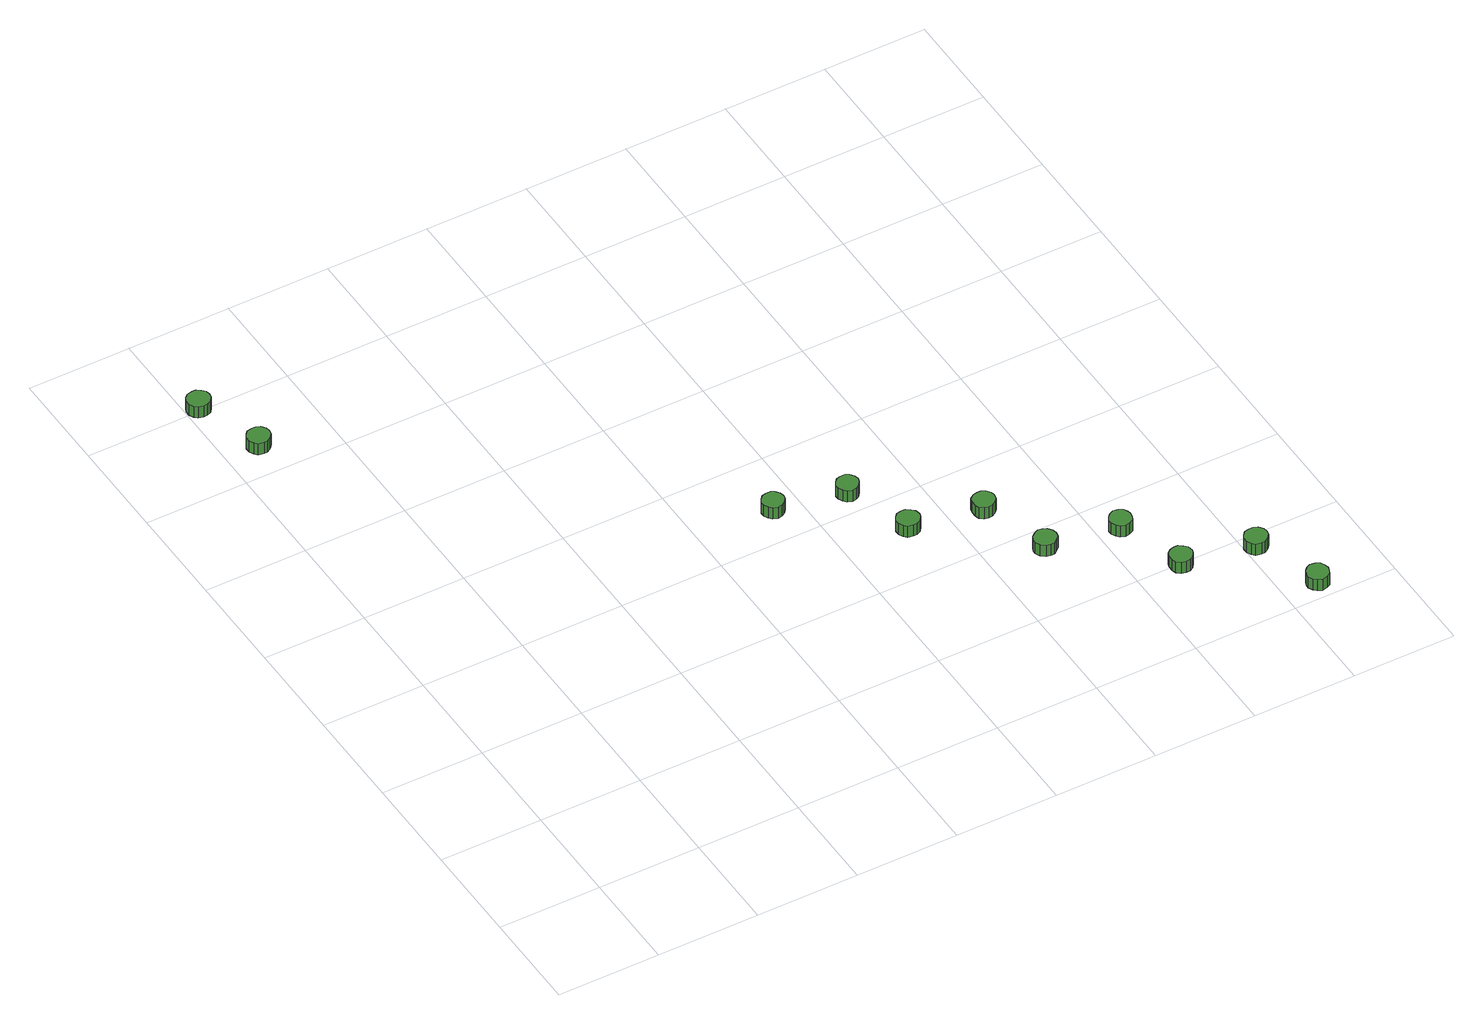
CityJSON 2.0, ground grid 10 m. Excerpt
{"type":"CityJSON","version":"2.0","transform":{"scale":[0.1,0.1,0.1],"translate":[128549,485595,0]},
"CityObjects":{
"tree1":{"type":"SolitaryVegetationObject","attributes":{"function":"something"},"geometry":[{"type":"MultiSurface","lod":"1","boundaries":[[[0,1,2,3,4,5,6,7,8,9,10,11,12,13,14]],[[15,16,17,18,19,20,21,22,23,24,25,26,27,28,29]],[[0,29,28,1]],[[1,28,27,2]],[[2,27,26,3]],[[3,26,25,4]],[[4,25,24,5]],[[5,24,23,6]],[[6,23,22,7]],[[7,22,21,8]],[[8,21,20,9]],[[9,20,19,10]],[[10,19,18,11]],[[11,18,17,12]],[[12,17,16,13]],[[13,16,15,14]],[[14,15,29,0]]]}]},
"tree2":{"type":"SolitaryVegetationObject","attributes":{"function":"something"},"geometry":[{"type":"MultiSurface","lod":"1","boundaries":[[[30,31,32,33,34,35,36,37,38,39,40,41,42,43,44]],[[45,46,47,48,49,50,51,52,53,54,55,56,57,58,59]],[[30,59,58,31]],[[31,58,57,32]],[[32,57,56,33]],[[33,56,55,34]],[[34,55,54,35]],[[35,54,53,36]],[[36,53,52,37]],[[37,52,51,38]],[[38,51,50,39]],[[39,50,49,40]],[[40,49,48,41]],[[41,48,47,42]],[[42,47,46,43]],[[43,46,45,44]],[[44,45,59,30]]]}]},
"tree3":{"type":"SolitaryVegetationObject","attributes":{"function":"something"},"geometry":[{"type":"MultiSurface","lod":"1","boundaries":[[[60,61,62,63,64,65,66,67,68,69,70,71,72,73,74]],[[75,76,77,78,79,80,81,82,83,84,85,86,87,88,89]],[[60,89,88,61]],[[61,88,87,62]],[[62,87,86,63]],[[63,86,85,64]],[[64,85,84,65]],[[65,84,83,66]],[[66,83,82,67]],[[67,82,81,68]],[[68,81,80,69]],[[69,80,79,70]],[[70,79,78,71]],[[71,78,77,72]],[[72,77,76,73]],[[73,76,75,74]],[[74,75,89,60]]]}]},
"tree4":{"type":"SolitaryVegetationObject","attributes":{"function":"something"},"geometry":[{"type":"MultiSurface","lod":"1","boundaries":[[[90,91,92,93,94,95,96,97,98,99,100,101,102,103,104]],[[105,106,107,108,109,110,111,112,113,114,115,116,117,118,119]],[[90,119,118,91]],[[91,118,117,92]],[[92,117,116,93]],[[93,116,115,94]],[[94,115,114,95]],[[95,114,113,96]],[[96,113,112,97]],[[97,112,111,98]],[[98,111,110,99]],[[99,110,109,100]],[[100,109,108,101]],[[101,108,107,102]],[[102,107,106,103]],[[103,106,105,104]],[[104,105,119,90]]]}]},
"tree5":{"type":"SolitaryVegetationObject","attributes":{"function":"something"},"geometry":[{"type":"MultiSurface","lod":"1","boundaries":[[[120,121,122,123,124,125,126,127,128,129,130,131,132,133,134]],[[135,136,137,138,139,140,141,142,143,144,145,146,147,148,149]],[[120,149,148,121]],[[121,148,147,122]],[[122,147,146,123]],[[123,146,145,124]],[[124,145,144,125]],[[125,144,143,126]],[[126,143,142,127]],[[127,142,141,128]],[[128,141,140,129]],[[129,140,139,130]],[[130,139,138,131]],[[131,138,137,132]],[[132,137,136,133]],[[133,136,135,134]],[[134,135,149,120]]]}]},
"tree6":{"type":"SolitaryVegetationObject","attributes":{"function":"something"},"geometry":[{"type":"MultiSurface","lod":"1","boundaries":[[[150,151,152,153,154,155,156,157,158,159,160,161,162,163,164]],[[165,166,167,168,169,170,171,172,173,174,175,176,177,178,179]],[[150,179,178,151]],[[151,178,177,152]],[[152,177,176,153]],[[153,176,175,154]],[[154,175,174,155]],[[155,174,173,156]],[[156,173,172,157]],[[157,172,171,158]],[[158,171,170,159]],[[159,170,169,160]],[[160,169,168,161]],[[161,168,167,162]],[[162,167,166,163]],[[163,166,165,164]],[[164,165,179,150]]]}]},
"tree7":{"type":"SolitaryVegetationObject","attributes":{"function":"something"},"geometry":[{"type":"MultiSurface","lod":"1","boundaries":[[[180,181,182,183,184,185,186,187,188,189,190,191,192,193,194]],[[195,196,197,198,199,200,201,202,203,204,205,206,207,208,209]],[[180,209,208,181]],[[181,208,207,182]],[[182,207,206,183]],[[183,206,205,184]],[[184,205,204,185]],[[185,204,203,186]],[[186,203,202,187]],[[187,202,201,188]],[[188,201,200,189]],[[189,200,199,190]],[[190,199,198,191]],[[191,198,197,192]],[[192,197,196,193]],[[193,196,195,194]],[[194,195,209,180]]]}]},
"tree8":{"type":"SolitaryVegetationObject","attributes":{"function":"something"},"geometry":[{"type":"MultiSurface","lod":"1","boundaries":[[[210,211,212,213,214,215,216,217,218,219,220,221,222,223,224]],[[225,226,227,228,229,230,231,232,233,234,235,236,237,238,239]],[[210,239,238,211]],[[211,238,237,212]],[[212,237,236,213]],[[213,236,235,214]],[[214,235,234,215]],[[215,234,233,216]],[[216,233,232,217]],[[217,232,231,218]],[[218,231,230,219]],[[219,230,229,220]],[[220,229,228,221]],[[221,228,227,222]],[[222,227,226,223]],[[223,226,225,224]],[[224,225,239,210]]]}]},
"tree9":{"type":"SolitaryVegetationObject","attributes":{"function":"something"},"geometry":[{"type":"MultiSurface","lod":"1","boundaries":[[[240,241,242,243,244,245,246,247,248,249,250,251,252,253,254]],[[255,256,257,258,259,260,261,262,263,264,265,266,267,268,269]],[[240,269,268,241]],[[241,268,267,242]],[[242,267,266,243]],[[243,266,265,244]],[[244,265,264,245]],[[245,264,263,246]],[[246,263,262,247]],[[247,262,261,248]],[[248,261,260,249]],[[249,260,259,250]],[[250,259,258,251]],[[251,258,257,252]],[[252,257,256,253]],[[253,256,255,254]],[[254,255,269,240]]]}]},
"tree10":{"type":"SolitaryVegetationObject","attributes":{"function":"something"},"geometry":[{"type":"MultiSurface","lod":"1","boundaries":[[[270,271,272,273,274,275,276,277,278,279,280,281,282,283,284]],[[285,286,287,288,289,290,291,292,293,294,295,296,297,298,299]],[[270,299,298,271]],[[271,298,297,272]],[[272,297,296,273]],[[273,296,295,274]],[[274,295,294,275]],[[275,294,293,276]],[[276,293,292,277]],[[277,292,291,278]],[[278,291,290,279]],[[279,290,289,280]],[[280,289,288,281]],[[281,288,287,282]],[[282,287,286,283]],[[283,286,285,284]],[[284,285,299,270]]]}]},
"tree11":{"type":"SolitaryVegetationObject","attributes":{"function":"something"},"geometry":[{"type":"MultiSurface","lod":"1","boundaries":[[[300,301,302,303,304,305,306,307,308,309,310,311,312,313,314]],[[315,316,317,318,319,320,321,322,323,324,325,326,327,328,329]],[[300,329,328,301]],[[301,328,327,302]],[[302,327,326,303]],[[303,326,325,304]],[[304,325,324,305]],[[305,324,323,306]],[[306,323,322,307]],[[307,322,321,308]],[[308,321,320,309]],[[309,320,319,310]],[[310,319,318,311]],[[311,318,317,312]],[[312,317,316,313]],[[313,316,315,314]],[[314,315,329,300]]]}]}
},
"vertices":[
[22,699,22],[21,704,22],[18,707,22],[14,710,22],[10,710,22],[5,709,22],[2,706,22],[0,702,22],[0,697,22],[2,693,22],[5,690,22],[10,689,22],[14,689,22],[18,691,22],[21,695,22],[21,695,9],[18,691,9],[14,689,9],[10,689,9],[5,690,9],[2,693,9],[0,697,9],[0,702,9],[2,706,9],[5,709,9],[10,710,9],[14,710,9],[18,707,9],[21,704,9],[22,699,9],
[44,635,20],[43,639,20],[40,643,20],[36,645,20],[32,645,20],[27,644,20],[24,641,20],[22,637,20],[22,632,20],[24,628,20],[27,625,20],[32,624,20],[36,624,20],[40,627,20],[43,630,20],[43,630,7],[40,627,7],[36,624,7],[32,624,7],[27,625,7],[24,628,7],[22,632,7],[22,637,7],[24,641,7],[27,644,7],[32,645,7],[36,645,7],[40,643,7],[43,639,7],[44,635,7],
[384,336,21],[383,340,21],[380,344,21],[377,346,21],[372,346,21],[368,345,21],[365,342,21],[363,338,21],[363,334,21],[365,330,21],[368,327,21],[372,325,21],[377,326,21],[380,328,21],[383,331,21],[383,331,8],[380,328,8],[377,326,8],[372,325,8],[368,327,8],[365,330,8],[363,334,8],[363,338,8],[365,342,8],[368,345,8],[372,346,8],[377,346,8],[380,344,8],[383,340,8],[384,336,8],
[450,321,22],[449,325,22],[446,329,22],[443,331,22],[438,331,22],[434,330,22],[431,327,22],[429,323,22],[429,319,22],[431,315,22],[434,312,22],[438,310,22],[443,311,22],[446,313,22],[449,317,22],[449,317,9],[446,313,9],[443,311,9],[438,310,9],[434,312,9],[431,315,9],[429,319,9],[429,323,9],[431,327,9],[434,330,9],[438,331,9],[443,331,9],[446,329,9],[449,325,9],[450,321,9],
[474,257,20],[473,262,20],[470,265,20],[466,268,20],[462,268,20],[457,267,20],[454,264,20],[452,260,20],[452,255,20],[454,251,20],[457,248,20],[462,247,20],[466,247,20],[470,249,20],[473,253,20],[473,253,7],[470,249,7],[466,247,7],[462,247,7],[457,248,7],[454,251,7],[452,255,7],[452,260,7],[454,264,7],[457,267,7],[462,268,7],[466,268,7],[470,265,7],[473,262,7],[474,257,7],
[541,243,22],[540,247,22],[537,251,22],[533,253,22],[529,253,22],[525,252,22],[521,249,22],[520,245,22],[520,240,22],[521,236,22],[525,233,22],[529,232,22],[533,232,22],[537,235,22],[540,238,22],[540,238,9],[537,235,9],[533,232,9],[529,232,9],[525,233,9],[521,236,9],[520,240,9],[520,245,9],[521,249,9],[525,252,9],[529,253,9],[533,253,9],[537,251,9],[540,247,9],[541,243,9],
[564,177,19],[563,181,19],[560,185,19],[556,187,19],[552,188,19],[548,186,19],[544,183,19],[542,179,19],[542,175,19],[544,170,19],[548,167,19],[552,166,19],[556,166,19],[560,169,19],[563,172,19],[563,172,6],[560,169,6],[556,166,6],[552,166,6],[548,167,6],[544,170,6],[542,175,6],[542,179,6],[544,183,6],[548,186,6],[552,188,6],[556,187,6],[560,185,6],[563,181,6],[564,177,6],
[631,163,21],[630,167,21],[628,171,21],[624,173,21],[619,174,21],[615,172,21],[612,169,21],[610,165,21],[610,161,21],[612,157,21],[615,154,21],[619,152,21],[624,153,21],[628,155,21],[630,159,21],[630,159,8],[628,155,8],[624,153,8],[619,152,8],[615,154,8],[612,157,8],[610,161,8],[610,165,8],[612,169,8],[615,172,8],[619,174,8],[624,173,8],[628,171,8],[630,167,8],[631,163,8],
[654,98,19],[653,103,19],[650,106,19],[646,109,19],[642,109,19],[638,108,19],[634,105,19],[633,101,19],[633,96,19],[634,92,19],[638,89,19],[642,88,19],[646,88,19],[650,90,19],[653,94,19],[653,94,6],[650,90,6],[646,88,6],[642,88,6],[638,89,6],[634,92,6],[633,96,6],[633,101,6],[634,105,6],[638,108,6],[642,109,6],[646,109,6],[650,106,6],[653,103,6],[654,98,6],
[721,84,21],[720,88,21],[717,92,21],[713,94,21],[709,94,21],[704,93,21],[701,90,21],[699,86,21],[699,81,21],[701,77,21],[704,74,21],[709,73,21],[713,73,21],[717,76,21],[720,79,21],[720,79,8],[717,76,8],[713,73,8],[709,73,8],[704,74,8],[701,77,8],[699,81,8],[699,86,8],[701,90,8],[704,93,8],[709,94,8],[713,94,8],[717,92,8],[720,88,8],[721,84,8],
[744,19,19],[743,23,19],[741,27,19],[737,29,19],[732,30,19],[728,28,19],[725,25,19],[723,21,19],[723,17,19],[725,13,19],[728,10,19],[732,8,19],[737,9,19],[741,11,19],[743,15,19],[743,15,6],[741,11,6],[737,9,6],[732,8,6],[728,10,6],[725,13,6],[723,17,6],[723,21,6],[725,25,6],[728,28,6],[732,30,6],[737,29,6],[741,27,6],[743,23,6],[744,19,6]
]}
